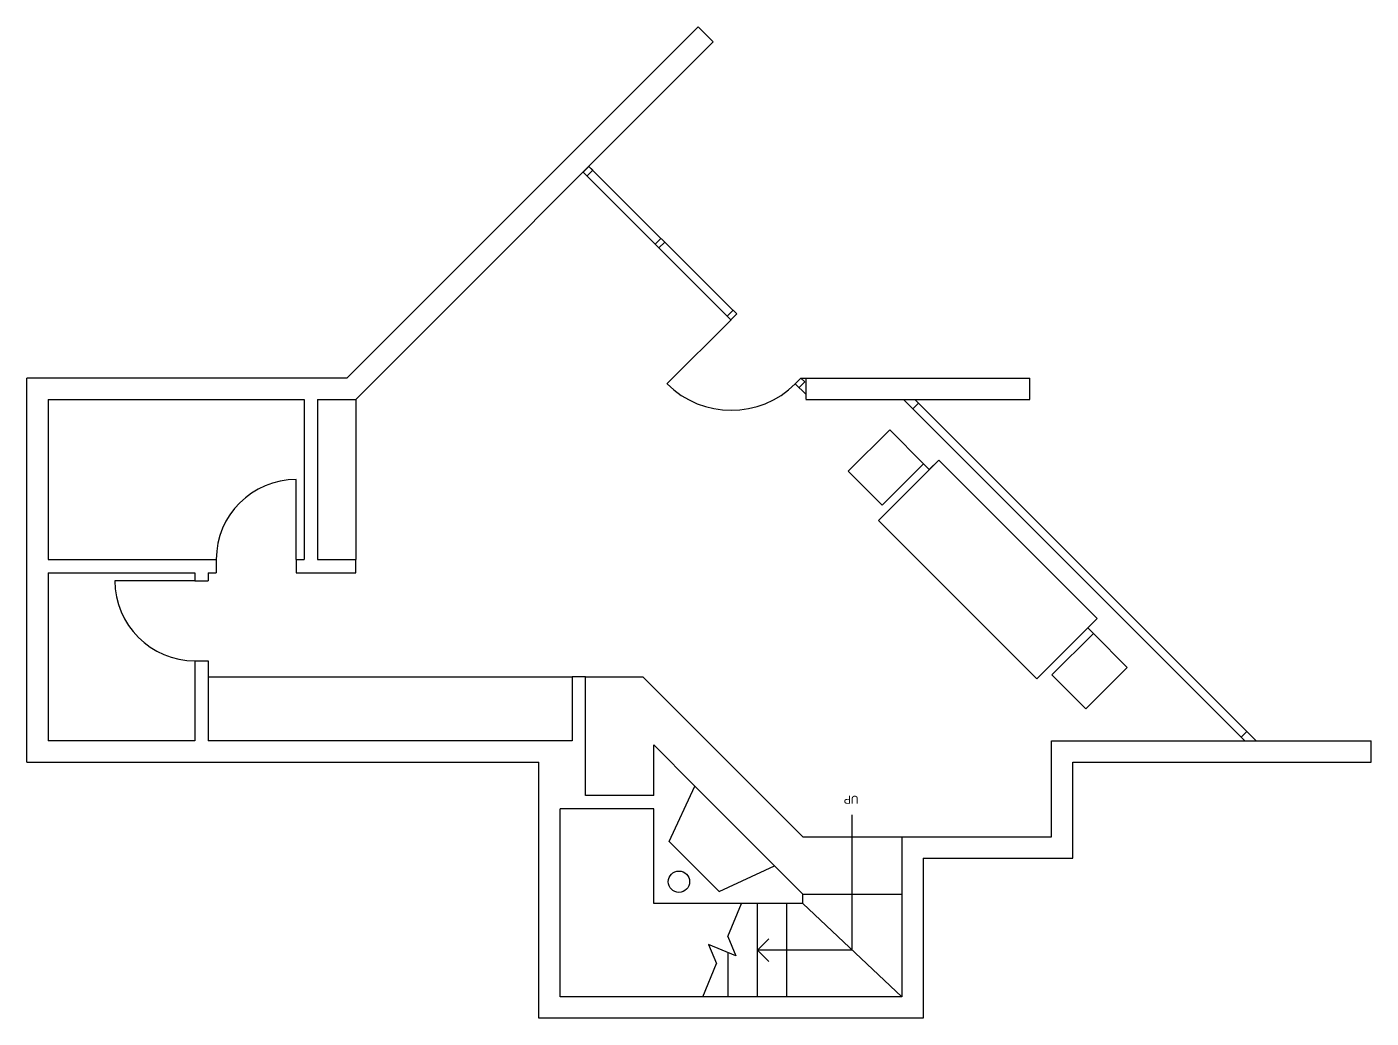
# Model space of a CAD drawing. Header units: inches. Extents: x -16498 to 2265, y 141 to 7454.
# Drawn here: x -12562 to -12058, y 1508 to 1879 of the extents above; entities that cross this region are included whole.
import ezdxf

# ---------------------------------------------------------------- set-up
doc = ezdxf.new("R2010")
doc.units = ezdxf.units.IN
doc.header["$LTSCALE"] = 0.5
doc.header["$MEASUREMENT"] = 0
for name, color, linetype in [('A-doors', 254, 'Continuous'), ('A-furniture', 33, 'Continuous'), ('A-glazing', 252, 'Continuous'), ('A-millwork', 252, 'Continuous'), ('A-stairs', 252, 'Continuous'), ('A-text', 254, 'Continuous'), ('A-walls', 7, 'Continuous')]:
    doc.layers.add(name, color=color, linetype=linetype)

msp = doc.modelspace()

# ---------------------------------------------------------------- linework, layer by layer
at = {"layer": 'A-doors'}
for p, q in [((-12297.8, 1769.55), (-12321.84, 1745.51)), ((-12460.82, 1679.67), (-12460.82, 1709.67)), ((-12498.82, 1671.67), (-12528.82, 1671.67))]:
    msp.add_line(p, q, dxfattribs=at)
for centre, radius, start, end in [((-12297.75, 1769.59), 34, 225, 315), ((-12460.82, 1679.67), 30, 90, 180), ((-12498.82, 1671.67), 30, 180, 270)]:
    msp.add_arc(centre, radius, start, end, dxfattribs=at)
at = {"layer": 'A-furniture'}
msp.add_lwpolyline([(-12238.32, 1728.26), (-12253.88, 1712.71), (-12241.15, 1699.98), (-12225.6, 1715.54), (-12238.32, 1728.26), (-12225.6, 1715.54), (-12223.47, 1713.42), (-12219.94, 1716.95), (-12242.57, 1694.32), (-12183.17, 1634.93), (-12160.54, 1657.55), (-12219.94, 1716.95), (-12160.54, 1657.55), (-12164.08, 1654.02), (-12161.96, 1651.9), (-12177.51, 1636.34), (-12164.78, 1623.61), (-12149.23, 1639.17), (-12161.96, 1651.9)], dxfattribs=at)
at = {"layer": 'A-glazing'}
for p, q in [((-12297.85, 1769.49), (-12353.27, 1824.91)), ((-12353.23, 1824.95), (-12351.11, 1827.07)), ((-12351.81, 1823.54), (-12349.69, 1825.66)), ((-12297.05, 1773.01), (-12351.11, 1827.07)), ((-12349.69, 1825.66), (-12351.11, 1827.07)), ((-12326.27, 1797.91), (-12324.1, 1800.07)), ((-12324.85, 1796.49), (-12322.69, 1798.66)), ((-12299.17, 1771), (-12297.05, 1773.12)), ((-12297.75, 1769.59), (-12295.63, 1771.71)), ((-12295.63, 1771.71), (-12297.05, 1773.12)), ((-12273.71, 1745.55), (-12271.59, 1747.67)), ((-12273.71, 1745.55), (-12269.82, 1741.66)), ((-12272.3, 1744.13), (-12270.18, 1746.25)), ((-12271.59, 1747.67), (-12269.82, 1747.67)), ((-12270.18, 1746.25), (-12271.59, 1747.67)), ((-12233.17, 1739.67), (-12105.17, 1611.67)), ((-12228.92, 1739.67), (-12100.92, 1611.67)), ((-12227.51, 1738.25), (-12229.63, 1736.13)), ((-12106.58, 1613.08), (-12104.46, 1615.2))]:
    msp.add_line(p, q, dxfattribs=at)
at = {"layer": 'A-millwork'}
for p, q in [((-12438.51, 1739.67), (-12438.51, 1679.67)), ((-12493.82, 1635.67), (-12357.38, 1635.67))]:
    msp.add_line(p, q, dxfattribs=at)
at = {"layer": 'A-stairs'}
for p, q in [((-12352.38, 1635.67), (-12330.91, 1635.67)), ((-12270.91, 1575.67), (-12330.91, 1635.67)), ((-12270.91, 1575.67), (-12233.82, 1575.67)), ((-12270.91, 1554.2), (-12233.82, 1554.2)), ((-12299.01, 1538.25), (-12293.87, 1550.67)), ((-12287.87, 1515.67), (-12287.87, 1550.67)), ((-12276.87, 1515.67), (-12276.87, 1550.67)), ((-12299.01, 1538.25), (-12296.04, 1531.06)), ((-12306.2, 1535.27), (-12303.22, 1528.09)), ((-12296.04, 1531.06), (-12306.2, 1535.27)), ((-12298.87, 1515.67), (-12298.87, 1532.24)), ((-12308.37, 1515.67), (-12303.22, 1528.09))]:
    msp.add_line(p, q, dxfattribs=at)
at = {"layer": 'A-text'}
for p, q in [((-12252.37, 1533.17), (-12252.37, 1583.91)), ((-12233.82, 1515.67), (-12270.91, 1550.67)), ((-12287.87, 1533.17), (-12283.63, 1537.41)), ((-12287.87, 1533.17), (-12283.63, 1528.93)), ((-12252.37, 1533.17), (-12287.87, 1533.17))]:
    msp.add_line(p, q, dxfattribs=at)
at = {"layer": 'A-walls'}
for p, q in [((-12441.82, 1747.67), (-12310.12, 1879.38)), ((-12310.12, 1879.38), (-12304.46, 1873.72)), ((-12304.46, 1873.72), (-12438.51, 1739.67)), ((-12561.82, 1603.67), (-12561.82, 1747.67)), ((-12441.82, 1747.67), (-12561.82, 1747.67)), ((-12269.82, 1747.67), (-12185.82, 1747.67)), ((-12269.82, 1747.67), (-12269.82, 1739.78)), ((-12185.82, 1739.67), (-12185.82, 1747.67)), ((-12553.82, 1739.67), (-12457.82, 1739.67)), ((-12553.82, 1739.67), (-12553.82, 1679.67)), ((-12457.82, 1739.67), (-12457.82, 1679.67)), ((-12452.82, 1739.67), (-12438.51, 1739.67)), ((-12452.82, 1739.67), (-12452.82, 1679.67)), ((-12269.82, 1739.67), (-12185.82, 1739.67)), ((-12553.82, 1679.67), (-12490.82, 1679.67)), ((-12490.82, 1679.67), (-12490.82, 1674.67)), ((-12460.82, 1679.67), (-12460.82, 1674.67)), ((-12460.82, 1679.67), (-12457.82, 1679.67)), ((-12460.82, 1679.67), (-12457.82, 1679.67)), ((-12452.82, 1679.67), (-12438.51, 1679.67)), ((-12438.51, 1674.67), (-12438.51, 1679.67)), ((-12553.82, 1674.67), (-12553.82, 1611.67)), ((-12553.82, 1674.67), (-12498.82, 1674.67)), ((-12498.82, 1674.67), (-12498.82, 1671.67)), ((-12493.82, 1674.67), (-12493.82, 1671.67)), ((-12493.82, 1674.67), (-12490.82, 1674.67)), ((-12493.82, 1674.67), (-12490.82, 1674.67)), ((-12460.82, 1674.67), (-12438.51, 1674.67)), ((-12498.82, 1671.67), (-12493.82, 1671.67)), ((-12498.82, 1641.67), (-12498.82, 1611.67)), ((-12498.82, 1641.67), (-12493.82, 1641.67)), ((-12493.82, 1641.67), (-12493.82, 1611.67)), ((-12357.38, 1635.67), (-12357.38, 1611.67)), ((-12352.38, 1635.67), (-12357.38, 1635.67)), ((-12352.38, 1591.11), (-12352.38, 1635.67)), ((-12498.82, 1611.67), (-12553.82, 1611.67)), ((-12357.38, 1611.67), (-12493.82, 1611.67)), ((-12326.82, 1610.11), (-12311.36, 1594.64)), ((-12326.82, 1591.11), (-12326.82, 1610.11)), ((-12177.63, 1611.67), (-12057.82, 1611.67)), ((-12177.63, 1575.67), (-12177.63, 1611.67)), ((-12057.82, 1603.67), (-12057.82, 1611.67)), ((-12561.82, 1603.67), (-12369.82, 1603.67)), ((-12369.82, 1507.67), (-12369.82, 1603.67)), ((-12169.63, 1603.67), (-12057.82, 1603.67)), ((-12169.63, 1567.67), (-12169.63, 1603.67)), ((-12321.06, 1573.84), (-12311.36, 1594.64)), ((-12281.38, 1564.67), (-12311.36, 1594.64)), ((-12326.82, 1591.11), (-12352.38, 1591.11)), ((-12361.82, 1515.67), (-12361.82, 1586.11)), ((-12326.82, 1586.11), (-12361.82, 1586.11)), ((-12326.82, 1550.67), (-12326.82, 1586.11)), ((-12321.06, 1573.84), (-12302.32, 1555.11)), ((-12233.82, 1575.67), (-12233.82, 1515.67)), ((-12233.82, 1575.67), (-12177.63, 1575.67)), ((-12225.82, 1567.67), (-12225.82, 1507.67)), ((-12225.82, 1567.67), (-12169.63, 1567.67)), ((-12302.32, 1555.11), (-12281.52, 1564.81)), ((-12281.38, 1564.67), (-12270.91, 1554.2)), ((-12270.91, 1550.67), (-12270.91, 1554.2)), ((-12270.91, 1550.67), (-12326.82, 1550.67)), ((-12233.82, 1515.67), (-12361.82, 1515.67)), ((-12225.82, 1507.67), (-12369.82, 1507.67))]:
    msp.add_line(p, q, dxfattribs=at)
msp.add_circle((-12317.35, 1558.82), 4, dxfattribs=at)

# ---------------------------------------------------------------- texts
at = {"layer": 'A-text'}
msp.add_text('UP', height=3, rotation=180, dxfattribs=at).set_placement((-12249.99, 1591.03))

doc.saveas('drawing.dxf')
